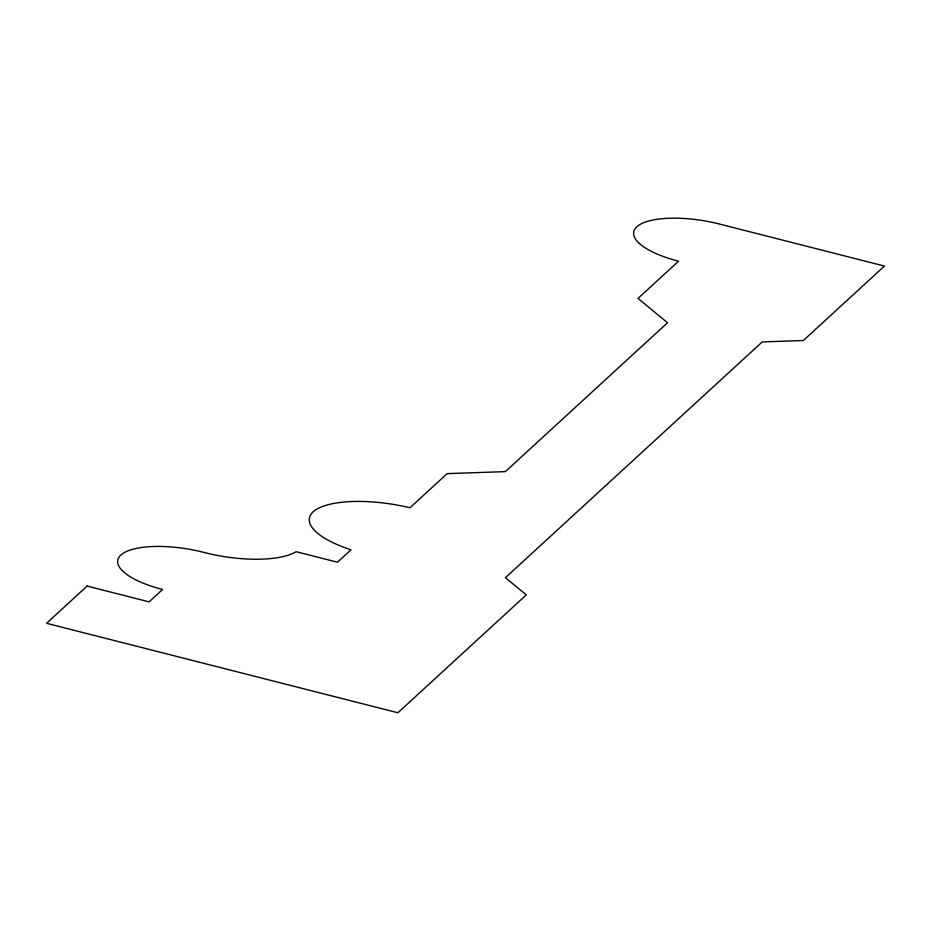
<?xml version="1.0" encoding="UTF-8"?>
<svg xmlns="http://www.w3.org/2000/svg" width="931" height="931" viewBox="0 0 931 931"><rect width="100%" height="100%" fill="white"/><g stroke="black" fill="none" stroke-linecap="round" stroke-linejoin="round"><path stroke-width="1.4" d="M87.095 586.065L46.55 623.293L397.909 712.762L526.294 594.874L505.428 577.674L762.221 341.921L803.36 340.513L884.45 266.057L719.104 223.952A65.973 22.344 9.1 0 0 636.827 226.78A65.973 22.344 9.1 0 0 678.559 261.18L638.014 298.409L667.527 322.731L505.347 471.633L447.159 473.623L409.977 507.767A79.787 27.034 9.1 0 0 315.015 510.328A79.787 27.034 9.1 0 0 350.987 549.802L337.476 562.208L296.139 551.687A76.086 25.777 9.1 0 1 203.156 552.223A65.985 22.344 9.1 0 0 120.867 555.051A65.985 22.344 9.1 0 0 162.599 589.451L149.1 601.857L87.095 586.065"/></g></svg>
